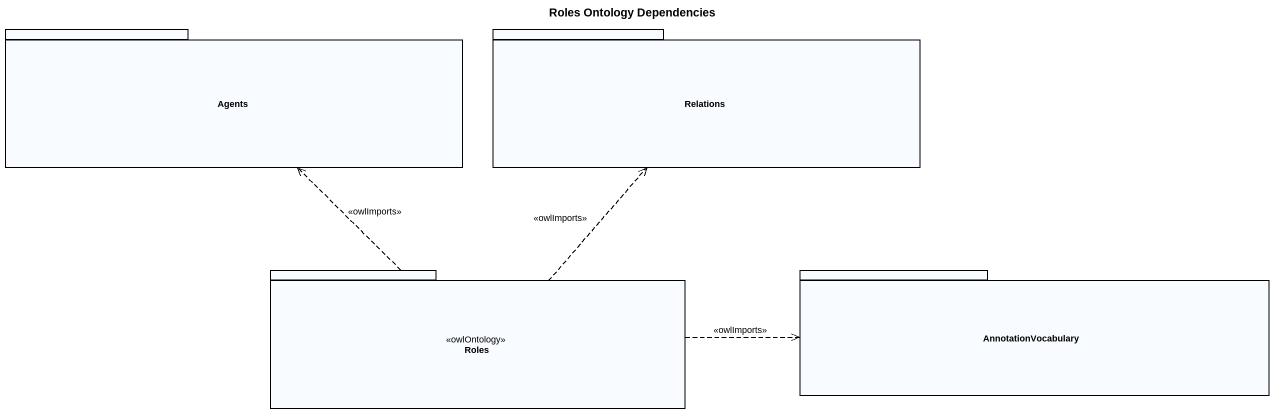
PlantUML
@startuml
title Roles Ontology Dependencies
package Agents {
}
package Relations {
}
package Roles <<owlOntology>> {
}
package AnnotationVocabulary {
}
Roles .up.> Agents : <<owlImports>>
Roles .up.> Relations : <<owlImports>>
Roles .right.> AnnotationVocabulary : <<owlImports>>
@enduml
